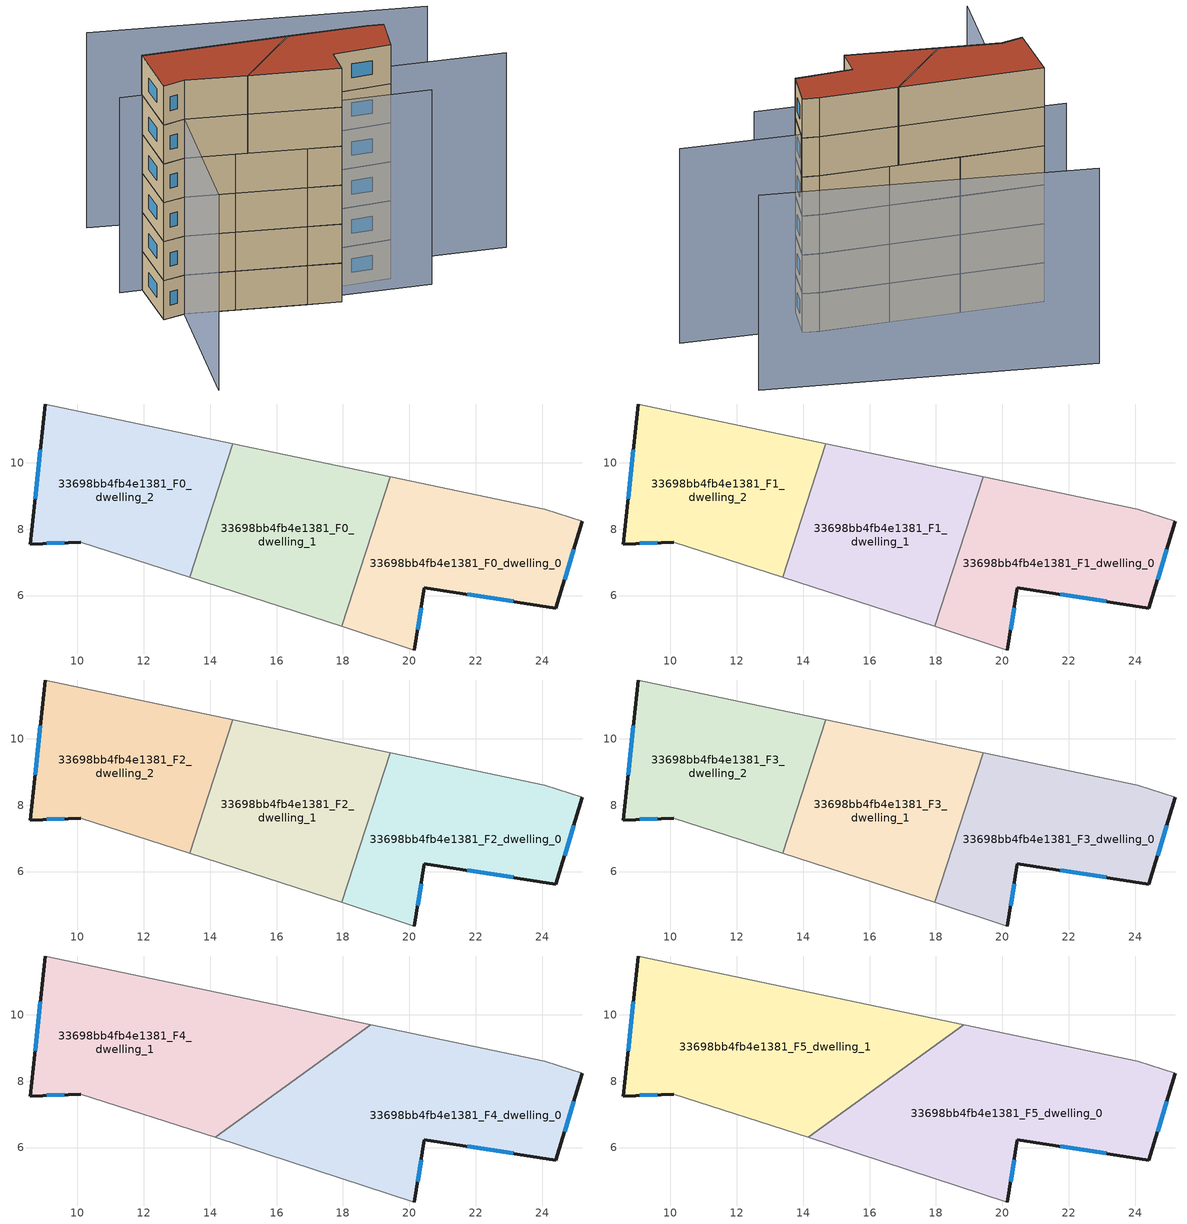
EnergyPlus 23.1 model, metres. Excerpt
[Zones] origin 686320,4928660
33698bb4fb4e1381_F0_dwelling_0
 floor ground (EU_floor_Construction): 24.42,5.62 25.22,8.24 24.08,8.6 19.43,9.58 17.97,5.07 20.16,4.36 20.46,6.24 z0
 wall outside (EU_wall_Construction): 25.22,8.24 24.42,5.62 20.46,6.24 20.16,4.36 z0:3
 wall adiabatic (EU_wall_Construction): 20.16,4.36 17.97,5.07 / 19.43,9.58 24.08,8.6 25.22,8.24 z0:3
 wall to 33698bb4fb4e1381_F0_dwelling_1 (EU_wall_Construction): 17.97,5.07 19.43,9.58 z0:3
 window (EU_Window_Construction): 20.36,5.63 20.25,4.97 / 24.96,7.39 24.68,6.47 / 23.13,5.82 21.74,6.04 z0.98:2.02
33698bb4fb4e1381_F0_dwelling_1
 floor ground (EU_floor_Construction): 17.97,5.07 19.43,9.58 14.69,10.58 13.38,6.55 z0
 wall adiabatic (EU_wall_Construction): 14.69,10.58 19.43,9.58 / 17.97,5.07 13.38,6.55 z0:3
 wall to 33698bb4fb4e1381_F0_dwelling_2 (EU_wall_Construction): 13.38,6.55 14.69,10.58 z0:3
33698bb4fb4e1381_F0_dwelling_2
 floor ground (EU_floor_Construction): 13.38,6.55 14.69,10.58 9.04,11.77 8.58,7.55 10.11,7.61 z0
 wall outside (EU_wall_Construction): 10.11,7.61 8.58,7.55 9.04,11.77 z0:3
 wall adiabatic (EU_wall_Construction): 9.04,11.77 14.69,10.58 / 13.38,6.55 10.11,7.61 z0:3
 window (EU_Window_Construction): 9.61,7.59 9.07,7.57 / 8.73,8.92 8.89,10.4 z0.98:2.02
33698bb4fb4e1381_F1_dwelling_0
 floor to 33698bb4fb4e1381_F0_dwelling_0 (EU_floor_Construction): 24.42,5.62 25.22,8.24 24.08,8.6 19.43,9.58 17.97,5.07 20.16,4.36 20.46,6.24 z3
 wall outside (EU_wall_Construction): 25.22,8.24 24.42,5.62 20.46,6.24 20.16,4.36 z3:6
 wall adiabatic (EU_wall_Construction): 20.16,4.36 17.97,5.07 / 19.43,9.58 24.08,8.6 25.22,8.24 z3:6
 wall to 33698bb4fb4e1381_F1_dwelling_1 (EU_wall_Construction): 17.97,5.07 19.43,9.58 z3:6
 window (EU_Window_Construction): 20.36,5.63 20.25,4.97 / 24.96,7.39 24.68,6.47 / 23.13,5.82 21.74,6.04 z3.98:5.02
33698bb4fb4e1381_F1_dwelling_1
 floor to 33698bb4fb4e1381_F0_dwelling_1 (EU_floor_Construction): 17.97,5.07 19.43,9.58 14.69,10.58 13.38,6.55 z3
 wall adiabatic (EU_wall_Construction): 14.69,10.58 19.43,9.58 / 17.97,5.07 13.38,6.55 z3:6
 wall to 33698bb4fb4e1381_F1_dwelling_2 (EU_wall_Construction): 13.38,6.55 14.69,10.58 z3:6
33698bb4fb4e1381_F1_dwelling_2
 floor to 33698bb4fb4e1381_F0_dwelling_2 (EU_floor_Construction): 13.38,6.55 14.69,10.58 9.04,11.77 8.58,7.55 10.11,7.61 z3
 wall outside (EU_wall_Construction): 10.11,7.61 8.58,7.55 9.04,11.77 z3:6
 wall adiabatic (EU_wall_Construction): 9.04,11.77 14.69,10.58 / 13.38,6.55 10.11,7.61 z3:6
 window (EU_Window_Construction): 9.61,7.59 9.07,7.57 / 8.73,8.92 8.89,10.4 z3.98:5.02
33698bb4fb4e1381_F2_dwelling_0
 floor to 33698bb4fb4e1381_F1_dwelling_0 (EU_floor_Construction): 24.42,5.62 25.22,8.24 24.08,8.6 19.43,9.58 17.97,5.07 20.16,4.36 20.46,6.24 z6
 wall outside (EU_wall_Construction): 25.22,8.24 24.42,5.62 20.46,6.24 20.16,4.36 z6:9
 wall adiabatic (EU_wall_Construction): 20.16,4.36 17.97,5.07 / 19.43,9.58 24.08,8.6 25.22,8.24 z6:9
 wall to 33698bb4fb4e1381_F2_dwelling_1 (EU_wall_Construction): 17.97,5.07 19.43,9.58 z6:9
 window (EU_Window_Construction): 20.36,5.63 20.25,4.97 / 24.96,7.39 24.68,6.47 / 23.13,5.82 21.74,6.04 z6.98:8.02
33698bb4fb4e1381_F2_dwelling_1
 floor to 33698bb4fb4e1381_F1_dwelling_1 (EU_floor_Construction): 17.97,5.07 19.43,9.58 14.69,10.58 13.38,6.55 z6
 wall adiabatic (EU_wall_Construction): 14.69,10.58 19.43,9.58 / 17.97,5.07 13.38,6.55 z6:9
 wall to 33698bb4fb4e1381_F2_dwelling_2 (EU_wall_Construction): 13.38,6.55 14.69,10.58 z6:9
33698bb4fb4e1381_F2_dwelling_2
 floor to 33698bb4fb4e1381_F1_dwelling_2 (EU_floor_Construction): 13.38,6.55 14.69,10.58 9.04,11.77 8.58,7.55 10.11,7.61 z6
 wall outside (EU_wall_Construction): 10.11,7.61 8.58,7.55 9.04,11.77 z6:9
 wall adiabatic (EU_wall_Construction): 9.04,11.77 14.69,10.58 / 13.38,6.55 10.11,7.61 z6:9
 window (EU_Window_Construction): 9.61,7.59 9.07,7.57 / 8.73,8.92 8.89,10.4 z6.98:8.02
33698bb4fb4e1381_F3_dwelling_0
 floor to 33698bb4fb4e1381_F2_dwelling_0 (EU_floor_Construction): 24.42,5.62 25.22,8.24 24.08,8.6 19.43,9.58 17.97,5.07 20.16,4.36 20.46,6.24 z9
 wall outside (EU_wall_Construction): 25.22,8.24 24.42,5.62 20.46,6.24 20.16,4.36 z9:12
 wall adiabatic (EU_wall_Construction): 20.16,4.36 17.97,5.07 / 19.43,9.58 24.08,8.6 25.22,8.24 z9:12
 wall to 33698bb4fb4e1381_F3_dwelling_1 (EU_wall_Construction): 17.97,5.07 19.43,9.58 z9:12
 window (EU_Window_Construction): 20.36,5.63 20.25,4.97 / 24.96,7.39 24.68,6.47 / 23.13,5.82 21.74,6.04 z9.98:11.02
33698bb4fb4e1381_F3_dwelling_1
 floor to 33698bb4fb4e1381_F2_dwelling_1 (EU_floor_Construction): 17.97,5.07 19.43,9.58 14.69,10.58 13.38,6.55 z9
 wall adiabatic (EU_wall_Construction): 14.69,10.58 19.43,9.58 / 17.97,5.07 13.38,6.55 z9:12
 wall to 33698bb4fb4e1381_F3_dwelling_2 (EU_wall_Construction): 13.38,6.55 14.69,10.58 z9:12
33698bb4fb4e1381_F3_dwelling_2
 floor to 33698bb4fb4e1381_F2_dwelling_2 (EU_floor_Construction): 13.38,6.55 14.69,10.58 9.04,11.77 8.58,7.55 10.11,7.61 z9
 wall outside (EU_wall_Construction): 10.11,7.61 8.58,7.55 9.04,11.77 z9:12
 wall adiabatic (EU_wall_Construction): 9.04,11.77 14.69,10.58 / 13.38,6.55 10.11,7.61 z9:12
 window (EU_Window_Construction): 9.61,7.59 9.07,7.57 / 8.73,8.92 8.89,10.4 z9.98:11.02
33698bb4fb4e1381_F4_dwelling_0
 floor to 33698bb4fb4e1381_F3_dwelling_0 (EU_floor_Construction): 24.42,5.62 25.22,8.24 24.08,8.6 19.43,9.58 17.97,5.07 20.16,4.36 20.46,6.24 z12
 floor to 33698bb4fb4e1381_F3_dwelling_1 (EU_floor_Construction): 17.97,5.07 19.43,9.58 18.83,9.7 14.15,6.3 z12
 wall outside (EU_wall_Construction): 25.22,8.24 24.42,5.62 20.46,6.24 20.16,4.36 z12:15
 wall adiabatic (EU_wall_Construction): 20.16,4.36 14.15,6.3 / 18.83,9.71 24.08,8.6 25.22,8.24 z12:15
 wall to 33698bb4fb4e1381_F4_dwelling_1 (EU_wall_Construction): 14.15,6.3 18.83,9.71 z12:15
 window (EU_Window_Construction): 20.36,5.63 20.25,4.97 / 24.96,7.39 24.68,6.47 / 23.13,5.82 21.74,6.04 z12.98:14.02
33698bb4fb4e1381_F4_dwelling_1
 floor to 33698bb4fb4e1381_F3_dwelling_1 (EU_floor_Construction): 18.83,9.7 14.69,10.58 13.38,6.55 14.15,6.3 z12
 floor to 33698bb4fb4e1381_F3_dwelling_2 (EU_floor_Construction): 13.38,6.55 14.69,10.58 9.04,11.77 8.58,7.55 10.11,7.61 z12
 wall outside (EU_wall_Construction): 10.11,7.61 8.58,7.55 9.04,11.77 z12:15
 wall adiabatic (EU_wall_Construction): 9.04,11.77 18.83,9.71 / 14.15,6.3 10.11,7.61 z12:15
 window (EU_Window_Construction): 9.61,7.59 9.07,7.57 / 8.73,8.92 8.89,10.4 z12.98:14.02
33698bb4fb4e1381_F5_dwelling_0
 floor to 33698bb4fb4e1381_F4_dwelling_0 (EU_floor_Construction): 24.42,5.62 25.22,8.24 24.08,8.6 18.83,9.71 14.15,6.3 20.16,4.36 20.46,6.24 z15
 wall outside (EU_wall_Construction): 25.22,8.24 24.42,5.62 20.46,6.24 20.16,4.36 z15:18
 wall adiabatic (EU_wall_Construction): 20.16,4.36 14.15,6.3 / 18.83,9.71 24.08,8.6 25.22,8.24 z15:18
 wall to 33698bb4fb4e1381_F5_dwelling_1 (EU_wall_Construction): 14.15,6.3 18.83,9.71 z15:18
 window (EU_Window_Construction): 20.36,5.63 20.25,4.97 / 24.96,7.39 24.68,6.47 / 23.13,5.82 21.74,6.04 z15.98:17.02
 roof outside (EU_roof_Construction): 25.22,8.24 24.42,5.62 20.46,6.24 20.16,4.36 14.15,6.3 18.83,9.71 24.08,8.6 z18
33698bb4fb4e1381_F5_dwelling_1
 floor to 33698bb4fb4e1381_F4_dwelling_1 (EU_floor_Construction): 18.83,9.71 9.04,11.77 8.58,7.55 10.11,7.61 14.15,6.3 z15
 wall outside (EU_wall_Construction): 10.11,7.61 8.58,7.55 9.04,11.77 z15:18
 wall adiabatic (EU_wall_Construction): 9.04,11.77 18.83,9.71 / 14.15,6.3 10.11,7.61 z15:18
 window (EU_Window_Construction): 9.61,7.59 9.07,7.57 / 8.73,8.92 8.89,10.4 z15.98:17.02
 roof outside (EU_roof_Construction): 18.83,9.71 14.15,6.3 10.11,7.61 8.58,7.55 9.04,11.77 z18
shading: 7.78,-2.23 10.11,7.61 / 10.11,7.61 26.51,3.74 / 33.06,5.85 7.53,12.01 / 31.09,13.58 9.36,20.52 z0:15
[Building]
EU S2 Campaign: North Axis=0; Terrain=City; Solar Distribution=FullExterior
[Site:Location]
Bologna: Latitude=44.5; Longitude=11.25; Time Zone=1; Elevation=37
[SizingPeriod:WeatherFileDays]
AnnualSizingPeriod: Begin Month=1; Begin Day of Month=1; End Month=12; End Day of Month=31; Day of Week for Start Day=Monday; Use Weather File Daylight Saving Period=No; Use Weather File Rain and Snow Indicators=No
[MATERIAL]
EU_InternalMass_Material: Roughness=MediumRough; Thickness=0.1; Conductivity=1; Density=1800; Specific Heat=900; Thermal Absorptance=0.9; Solar Absorptance=0.7; Visible Absorptance=0.7
[MATERIAL:NOMASS] Roughness=MediumRough; Thermal Absorptance=0.9; Solar Absorptance=0.7; Visible Absorptance=0.7
Name | Thermal Resistance
EU_wall_NoMass | 0.905828
EU_roof_NoMass | 0.37593
EU_floor_NoMass | 0.67114
[WINDOWMATERIAL:SIMPLEGLAZINGSYSTEM]
EU_Window_SimpleGlazing: UFactor=4.52486; Solar Heat Gain Coefficient=0.85; Visible Transmittance=0.85
[CONSTRUCTION]
EU_wall_Construction: EU_wall_NoMass
EU_roof_Construction: EU_roof_NoMass
EU_floor_Construction: EU_floor_NoMass
EU_InternalMass_Construction: EU_InternalMass_Material
EU_Window_Construction: EU_Window_SimpleGlazing
[ZONE] Type=1; Multiplier=1; Ceiling Height=autocalculate; Floor Area=autocalculate; Part of Total Floor Area=Yes
Name | Volume
33698bb4fb4e1381_F0_dwelling_0; 33698bb4fb4e1381_F1_dwelling_0; 33698bb4fb4e1381_F2_dwelling_0; 33698bb4fb4e1381_F3_dwelling_0 | 64.8494
33698bb4fb4e1381_F4_dwelling_0; 33698bb4fb4e1381_F5_dwelling_0 | 97.2795
33698bb4fb4e1381_F0_dwelling_1; 33698bb4fb4e1381_F1_dwelling_1; 33698bb4fb4e1381_F2_dwelling_1; 33698bb4fb4e1381_F3_dwelling_1 | 64.8501
33698bb4fb4e1381_F4_dwelling_1; 33698bb4fb4e1381_F5_dwelling_1 | 97.2825
33698bb4fb4e1381_F0_dwelling_2; 33698bb4fb4e1381_F1_dwelling_2; 33698bb4fb4e1381_F2_dwelling_2; 33698bb4fb4e1381_F3_dwelling_2 | 64.8523
[INTERNALMASS] Construction=EU_InternalMass_Construction
Name | Zone or ZoneList | Surface Area
33698bb4fb4e1381_F0_dwelling_0_EU_InternalMass | 33698bb4fb4e1381_F0_dwelling_0 | 21.6164
33698bb4fb4e1381_F0_dwelling_1_EU_InternalMass | 33698bb4fb4e1381_F0_dwelling_1 | 21.6166
33698bb4fb4e1381_F0_dwelling_2_EU_InternalMass | 33698bb4fb4e1381_F0_dwelling_2 | 21.6177
33698bb4fb4e1381_F1_dwelling_0_EU_InternalMass | 33698bb4fb4e1381_F1_dwelling_0 | 21.6164
33698bb4fb4e1381_F1_dwelling_1_EU_InternalMass | 33698bb4fb4e1381_F1_dwelling_1 | 21.6166
33698bb4fb4e1381_F1_dwelling_2_EU_InternalMass | 33698bb4fb4e1381_F1_dwelling_2 | 21.6177
33698bb4fb4e1381_F2_dwelling_0_EU_InternalMass | 33698bb4fb4e1381_F2_dwelling_0 | 21.6164
33698bb4fb4e1381_F2_dwelling_1_EU_InternalMass | 33698bb4fb4e1381_F2_dwelling_1 | 21.6166
33698bb4fb4e1381_F2_dwelling_2_EU_InternalMass | 33698bb4fb4e1381_F2_dwelling_2 | 21.6177
33698bb4fb4e1381_F3_dwelling_0_EU_InternalMass | 33698bb4fb4e1381_F3_dwelling_0 | 21.6164
33698bb4fb4e1381_F3_dwelling_1_EU_InternalMass | 33698bb4fb4e1381_F3_dwelling_1 | 21.6166
33698bb4fb4e1381_F3_dwelling_2_EU_InternalMass | 33698bb4fb4e1381_F3_dwelling_2 | 21.6177
33698bb4fb4e1381_F4_dwelling_0_EU_InternalMass | 33698bb4fb4e1381_F4_dwelling_0 | 32.4265
33698bb4fb4e1381_F4_dwelling_1_EU_InternalMass | 33698bb4fb4e1381_F4_dwelling_1 | 32.4271
33698bb4fb4e1381_F5_dwelling_0_EU_InternalMass | 33698bb4fb4e1381_F5_dwelling_0 | 32.4265
33698bb4fb4e1381_F5_dwelling_1_EU_InternalMass | 33698bb4fb4e1381_F5_dwelling_1 | 32.4271
[OTHEREQUIPMENT] Fuel Type=Electricity; Design Level Calculation Method=Watts/Area; Power per Zone Floor Area=1; Fraction Latent=0; Fraction Radiant=0; Fraction Lost=0; Carbon Dioxide Generation Rate=0; EndUse Subcategory=EU_Step8_InternalGains
Name | Zone or ZoneList or Space or SpaceList | Schedule
EU_Step8_InternalGain_33698bb4fb4e1381_F0_dwelling_0_f000 | 33698bb4fb4e1381_F0_dwelling_0 | EU_Step8_GainSchedule_33698bb4fb4e1381_F0_dwelling_0_f000
EU_Step8_InternalGain_33698bb4fb4e1381_F0_dwelling_1_f000 | 33698bb4fb4e1381_F0_dwelling_1 | EU_Step8_GainSchedule_33698bb4fb4e1381_F0_dwelling_1_f000
EU_Step8_InternalGain_33698bb4fb4e1381_F0_dwelling_2_f000 | 33698bb4fb4e1381_F0_dwelling_2 | EU_Step8_GainSchedule_33698bb4fb4e1381_F0_dwelling_2_f000
EU_Step8_InternalGain_33698bb4fb4e1381_F1_dwelling_0_f000 | 33698bb4fb4e1381_F1_dwelling_0 | EU_Step8_GainSchedule_33698bb4fb4e1381_F1_dwelling_0_f000
EU_Step8_InternalGain_33698bb4fb4e1381_F1_dwelling_1_f000 | 33698bb4fb4e1381_F1_dwelling_1 | EU_Step8_GainSchedule_33698bb4fb4e1381_F1_dwelling_1_f000
EU_Step8_InternalGain_33698bb4fb4e1381_F1_dwelling_2_f000 | 33698bb4fb4e1381_F1_dwelling_2 | EU_Step8_GainSchedule_33698bb4fb4e1381_F1_dwelling_2_f000
EU_Step8_InternalGain_33698bb4fb4e1381_F2_dwelling_0_f000 | 33698bb4fb4e1381_F2_dwelling_0 | EU_Step8_GainSchedule_33698bb4fb4e1381_F2_dwelling_0_f000
EU_Step8_InternalGain_33698bb4fb4e1381_F2_dwelling_1_f000 | 33698bb4fb4e1381_F2_dwelling_1 | EU_Step8_GainSchedule_33698bb4fb4e1381_F2_dwelling_1_f000
EU_Step8_InternalGain_33698bb4fb4e1381_F2_dwelling_2_f000 | 33698bb4fb4e1381_F2_dwelling_2 | EU_Step8_GainSchedule_33698bb4fb4e1381_F2_dwelling_2_f000
EU_Step8_InternalGain_33698bb4fb4e1381_F3_dwelling_0_f000 | 33698bb4fb4e1381_F3_dwelling_0 | EU_Step8_GainSchedule_33698bb4fb4e1381_F3_dwelling_0_f000
EU_Step8_InternalGain_33698bb4fb4e1381_F3_dwelling_1_f000 | 33698bb4fb4e1381_F3_dwelling_1 | EU_Step8_GainSchedule_33698bb4fb4e1381_F3_dwelling_1_f000
EU_Step8_InternalGain_33698bb4fb4e1381_F3_dwelling_2_f000 | 33698bb4fb4e1381_F3_dwelling_2 | EU_Step8_GainSchedule_33698bb4fb4e1381_F3_dwelling_2_f000
EU_Step8_InternalGain_33698bb4fb4e1381_F4_dwelling_0_f000 | 33698bb4fb4e1381_F4_dwelling_0 | EU_Step8_GainSchedule_33698bb4fb4e1381_F4_dwelling_0_f000
EU_Step8_InternalGain_33698bb4fb4e1381_F4_dwelling_1_f000 | 33698bb4fb4e1381_F4_dwelling_1 | EU_Step8_GainSchedule_33698bb4fb4e1381_F4_dwelling_1_f000
EU_Step8_InternalGain_33698bb4fb4e1381_F5_dwelling_0_f000 | 33698bb4fb4e1381_F5_dwelling_0 | EU_Step8_GainSchedule_33698bb4fb4e1381_F5_dwelling_0_f000
EU_Step8_InternalGain_33698bb4fb4e1381_F5_dwelling_1_f000 | 33698bb4fb4e1381_F5_dwelling_1 | EU_Step8_GainSchedule_33698bb4fb4e1381_F5_dwelling_1_f000
[ZONEVENTILATION:DESIGNFLOWRATE] Schedule=EU_AlwaysOn; Design Flow Rate Calculation Method=AirChanges/Hour; Air Changes per Hour=0.73129; Ventilation Type=Natural; Fan Pressure Rise=0; Fan Total Efficiency=1; Constant Term Coefficient=1; Temperature Term Coefficient=0; Velocity Term Coefficient=0; Velocity Squared Term Coefficient=0; Minimum Indoor Temperature=-100; Maximum Indoor Temperature=100; Delta Temperature=-100; Minimum Outdoor Temperature=-100; Maximum Outdoor Temperature=100; Maximum Wind Speed=40
Name | Zone or ZoneList or Space or SpaceList
EU_ConstantAir_33698bb4fb4e1381_F0_dwelling_0 | 33698bb4fb4e1381_F0_dwelling_0
EU_ConstantAir_33698bb4fb4e1381_F0_dwelling_1 | 33698bb4fb4e1381_F0_dwelling_1
EU_ConstantAir_33698bb4fb4e1381_F0_dwelling_2 | 33698bb4fb4e1381_F0_dwelling_2
EU_ConstantAir_33698bb4fb4e1381_F1_dwelling_0 | 33698bb4fb4e1381_F1_dwelling_0
EU_ConstantAir_33698bb4fb4e1381_F1_dwelling_1 | 33698bb4fb4e1381_F1_dwelling_1
EU_ConstantAir_33698bb4fb4e1381_F1_dwelling_2 | 33698bb4fb4e1381_F1_dwelling_2
EU_ConstantAir_33698bb4fb4e1381_F2_dwelling_0 | 33698bb4fb4e1381_F2_dwelling_0
EU_ConstantAir_33698bb4fb4e1381_F2_dwelling_1 | 33698bb4fb4e1381_F2_dwelling_1
EU_ConstantAir_33698bb4fb4e1381_F2_dwelling_2 | 33698bb4fb4e1381_F2_dwelling_2
EU_ConstantAir_33698bb4fb4e1381_F3_dwelling_0 | 33698bb4fb4e1381_F3_dwelling_0
EU_ConstantAir_33698bb4fb4e1381_F3_dwelling_1 | 33698bb4fb4e1381_F3_dwelling_1
EU_ConstantAir_33698bb4fb4e1381_F3_dwelling_2 | 33698bb4fb4e1381_F3_dwelling_2
EU_ConstantAir_33698bb4fb4e1381_F4_dwelling_0 | 33698bb4fb4e1381_F4_dwelling_0
EU_ConstantAir_33698bb4fb4e1381_F4_dwelling_1 | 33698bb4fb4e1381_F4_dwelling_1
EU_ConstantAir_33698bb4fb4e1381_F5_dwelling_0 | 33698bb4fb4e1381_F5_dwelling_0
EU_ConstantAir_33698bb4fb4e1381_F5_dwelling_1 | 33698bb4fb4e1381_F5_dwelling_1
[HVACTEMPLATE:THERMOSTAT] Constant Heating Setpoint=20; Constant Cooling Setpoint=50
EU_HeatOnly_33698bb4fb4e1381_F0_dwelling_0; EU_HeatOnly_33698bb4fb4e1381_F0_dwelling_1; EU_HeatOnly_33698bb4fb4e1381_F0_dwelling_2; EU_HeatOnly_33698bb4fb4e1381_F1_dwelling_0; EU_HeatOnly_33698bb4fb4e1381_F1_dwelling_1; EU_HeatOnly_33698bb4fb4e1381_F1_dwelling_2; EU_HeatOnly_33698bb4fb4e1381_F2_dwelling_0; EU_HeatOnly_33698bb4fb4e1381_F2_dwelling_1; EU_HeatOnly_33698bb4fb4e1381_F2_dwelling_2; EU_HeatOnly_33698bb4fb4e1381_F3_dwelling_0; EU_HeatOnly_33698bb4fb4e1381_F3_dwelling_1; EU_HeatOnly_33698bb4fb4e1381_F3_dwelling_2; EU_HeatOnly_33698bb4fb4e1381_F4_dwelling_0; EU_HeatOnly_33698bb4fb4e1381_F4_dwelling_1; EU_HeatOnly_33698bb4fb4e1381_F5_dwelling_0; EU_HeatOnly_33698bb4fb4e1381_F5_dwelling_1
[HVACTEMPLATE:ZONE:IDEALLOADSAIRSYSTEM] System Availability Schedule=EU_AlwaysOn; Maximum Heating Supply Air Temperature=50; Minimum Cooling Supply Air Temperature=13; Maximum Heating Supply Air Humidity Ratio=0.0156; Minimum Cooling Supply Air Humidity Ratio=0.0077; Heating Limit=NoLimit; Cooling Limit=NoLimit; Heating Availability Schedule=EU_AlwaysOn; Cooling Availability Schedule=EU_CoolingOff; Dehumidification Control Type=ConstantSensibleHeatRatio; Cooling Sensible Heat Ratio=0.7; Dehumidification Setpoint=60; Humidification Control Type=None; Humidification Setpoint=30; Outdoor Air Method=None; Outdoor Air Flow Rate per Person=0.00944; Outdoor Air Flow Rate per Zone Floor Area=0; Outdoor Air Flow Rate per Zone=0; Demand Controlled Ventilation Type=None; Outdoor Air Economizer Type=NoEconomizer; Heat Recovery Type=None; Sensible Heat Recovery Effectiveness=0.7; Latent Heat Recovery Effectiveness=0.65
Name | Template Thermostat
33698bb4fb4e1381_F0_dwelling_0 | EU_HeatOnly_33698bb4fb4e1381_F0_dwelling_0
33698bb4fb4e1381_F0_dwelling_1 | EU_HeatOnly_33698bb4fb4e1381_F0_dwelling_1
33698bb4fb4e1381_F0_dwelling_2 | EU_HeatOnly_33698bb4fb4e1381_F0_dwelling_2
33698bb4fb4e1381_F1_dwelling_0 | EU_HeatOnly_33698bb4fb4e1381_F1_dwelling_0
33698bb4fb4e1381_F1_dwelling_1 | EU_HeatOnly_33698bb4fb4e1381_F1_dwelling_1
33698bb4fb4e1381_F1_dwelling_2 | EU_HeatOnly_33698bb4fb4e1381_F1_dwelling_2
33698bb4fb4e1381_F2_dwelling_0 | EU_HeatOnly_33698bb4fb4e1381_F2_dwelling_0
33698bb4fb4e1381_F2_dwelling_1 | EU_HeatOnly_33698bb4fb4e1381_F2_dwelling_1
33698bb4fb4e1381_F2_dwelling_2 | EU_HeatOnly_33698bb4fb4e1381_F2_dwelling_2
33698bb4fb4e1381_F3_dwelling_0 | EU_HeatOnly_33698bb4fb4e1381_F3_dwelling_0
33698bb4fb4e1381_F3_dwelling_1 | EU_HeatOnly_33698bb4fb4e1381_F3_dwelling_1
33698bb4fb4e1381_F3_dwelling_2 | EU_HeatOnly_33698bb4fb4e1381_F3_dwelling_2
33698bb4fb4e1381_F4_dwelling_0 | EU_HeatOnly_33698bb4fb4e1381_F4_dwelling_0
33698bb4fb4e1381_F4_dwelling_1 | EU_HeatOnly_33698bb4fb4e1381_F4_dwelling_1
33698bb4fb4e1381_F5_dwelling_0 | EU_HeatOnly_33698bb4fb4e1381_F5_dwelling_0
33698bb4fb4e1381_F5_dwelling_1 | EU_HeatOnly_33698bb4fb4e1381_F5_dwelling_1
[SIZING:ZONE] Zone Cooling Design Supply Air Temperature Input Method=SupplyAirTemperature; Zone Cooling Design Supply Air Temperature=13; Zone Heating Design Supply Air Temperature Input Method=SupplyAirTemperature; Zone Heating Design Supply Air Temperature=50; Zone Cooling Design Supply Air Humidity Ratio=0.008; Zone Heating Design Supply Air Humidity Ratio=0.008; Cooling Design Air Flow Method=DesignDay; Cooling Design Air Flow Rate=0; Cooling Minimum Air Flow per Zone Floor Area=0.000762; Cooling Minimum Air Flow=0; Cooling Minimum Air Flow Fraction=0.2; Heating Design Air Flow Method=DesignDay; Heating Design Air Flow Rate=0; Heating Maximum Air Flow per Zone Floor Area=0.002032; Heating Maximum Air Flow=0.141576; Heating Maximum Air Flow Fraction=0.3; Account for Dedicated Outdoor Air System=No; Dedicated Outdoor Air System Control Strategy=NeutralSupplyAir; Dedicated Outdoor Air Low Setpoint Temperature for Design=autosize; Dedicated Outdoor Air High Setpoint Temperature for Design=autosize; Zone Load Sizing Method=Sensible Load Only No Latent Load; Zone Latent Cooling Design Supply Air Humidity Ratio Input Method=HumidityRatioDifference; Zone Cooling Design Supply Air Humidity Ratio Difference=0.005; Zone Latent Heating Design Supply Air Humidity Ratio Input Method=HumidityRatioDifference; Zone Humidification Design Supply Air Humidity Ratio Difference=0.005
33698bb4fb4e1381_F0_dwelling_0; 33698bb4fb4e1381_F0_dwelling_1; 33698bb4fb4e1381_F0_dwelling_2; 33698bb4fb4e1381_F1_dwelling_0; 33698bb4fb4e1381_F1_dwelling_1; 33698bb4fb4e1381_F1_dwelling_2; 33698bb4fb4e1381_F2_dwelling_0; 33698bb4fb4e1381_F2_dwelling_1; 33698bb4fb4e1381_F2_dwelling_2; 33698bb4fb4e1381_F3_dwelling_0; 33698bb4fb4e1381_F3_dwelling_1; 33698bb4fb4e1381_F3_dwelling_2; 33698bb4fb4e1381_F4_dwelling_0; 33698bb4fb4e1381_F4_dwelling_1; 33698bb4fb4e1381_F5_dwelling_0; 33698bb4fb4e1381_F5_dwelling_1
[SCHEDULE:CONSTANT]
Name | Hourly Value
EU_AlwaysOn | 1
EU_CoolingOff | 0
[SCHEDULE:FILE] Column Number=1; Rows to Skip at Top=0; Number of Hours of Data=8760; Column Separator=Comma; Interpolate to Timestep=No; Minutes per Item=60; Adjust Schedule for Daylight Savings=Yes
Name | File
EU_Step8_GainSchedule_33698bb4fb4e1381_F0_dwelling_0_f000 | ../../schedules/33698bb4fb4e1381/33698bb4fb4e1381_F0_dwelling_0_f000_gain.csv
EU_Step8_GainSchedule_33698bb4fb4e1381_F0_dwelling_1_f000 | ../../schedules/33698bb4fb4e1381/33698bb4fb4e1381_F0_dwelling_1_f000_gain.csv
EU_Step8_GainSchedule_33698bb4fb4e1381_F0_dwelling_2_f000 | ../../schedules/33698bb4fb4e1381/33698bb4fb4e1381_F0_dwelling_2_f000_gain.csv
EU_Step8_GainSchedule_33698bb4fb4e1381_F1_dwelling_0_f000 | ../../schedules/33698bb4fb4e1381/33698bb4fb4e1381_F1_dwelling_0_f000_gain.csv
EU_Step8_GainSchedule_33698bb4fb4e1381_F1_dwelling_1_f000 | ../../schedules/33698bb4fb4e1381/33698bb4fb4e1381_F1_dwelling_1_f000_gain.csv
EU_Step8_GainSchedule_33698bb4fb4e1381_F1_dwelling_2_f000 | ../../schedules/33698bb4fb4e1381/33698bb4fb4e1381_F1_dwelling_2_f000_gain.csv
EU_Step8_GainSchedule_33698bb4fb4e1381_F2_dwelling_0_f000 | ../../schedules/33698bb4fb4e1381/33698bb4fb4e1381_F2_dwelling_0_f000_gain.csv
EU_Step8_GainSchedule_33698bb4fb4e1381_F2_dwelling_1_f000 | ../../schedules/33698bb4fb4e1381/33698bb4fb4e1381_F2_dwelling_1_f000_gain.csv
EU_Step8_GainSchedule_33698bb4fb4e1381_F2_dwelling_2_f000 | ../../schedules/33698bb4fb4e1381/33698bb4fb4e1381_F2_dwelling_2_f000_gain.csv
EU_Step8_GainSchedule_33698bb4fb4e1381_F3_dwelling_0_f000 | ../../schedules/33698bb4fb4e1381/33698bb4fb4e1381_F3_dwelling_0_f000_gain.csv
EU_Step8_GainSchedule_33698bb4fb4e1381_F3_dwelling_1_f000 | ../../schedules/33698bb4fb4e1381/33698bb4fb4e1381_F3_dwelling_1_f000_gain.csv
EU_Step8_GainSchedule_33698bb4fb4e1381_F3_dwelling_2_f000 | ../../schedules/33698bb4fb4e1381/33698bb4fb4e1381_F3_dwelling_2_f000_gain.csv
EU_Step8_GainSchedule_33698bb4fb4e1381_F4_dwelling_0_f000 | ../../schedules/33698bb4fb4e1381/33698bb4fb4e1381_F4_dwelling_0_f000_gain.csv
EU_Step8_GainSchedule_33698bb4fb4e1381_F4_dwelling_1_f000 | ../../schedules/33698bb4fb4e1381/33698bb4fb4e1381_F4_dwelling_1_f000_gain.csv
EU_Step8_GainSchedule_33698bb4fb4e1381_F5_dwelling_0_f000 | ../../schedules/33698bb4fb4e1381/33698bb4fb4e1381_F5_dwelling_0_f000_gain.csv
EU_Step8_GainSchedule_33698bb4fb4e1381_F5_dwelling_1_f000 | ../../schedules/33698bb4fb4e1381/33698bb4fb4e1381_F5_dwelling_1_f000_gain.csv
